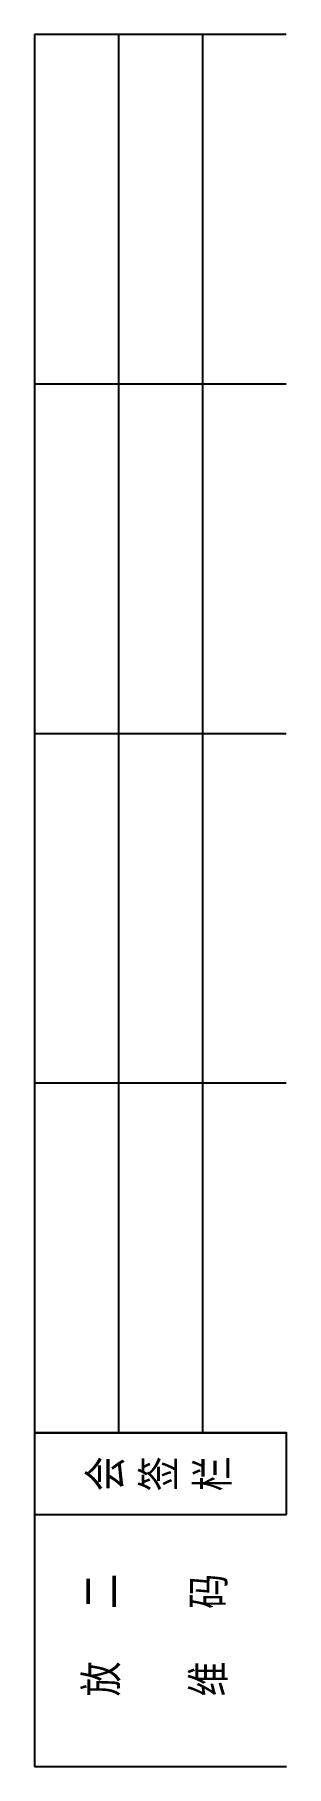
# Model space of a CAD drawing. Extents: x 899 to 1768, y 184 to 583.
# Drawn here: x 898.6 to 916.6, y 459.6 to 583.4 of the extents above.
import ezdxf

# ---------------------------------------------------------------- set-up
doc = ezdxf.new("R2010")
doc.units = 0
doc.header["$LTSCALE"] = 0.125
doc.styles.add('统一文字', font='', dxfattribs={"width": 0.8})
doc.styles.get('统一文字').set_extended_font_data('SimSun')

msp = doc.modelspace()

# ---------------------------------------------------------------- linework, layer by layer
at = {"color": 7}
for p, q in [((898.62, 583.42), (898.62, 483.42)), ((916.62, 583.42), (898.62, 583.42)), ((904.62, 583.42), (904.62, 483.42)), ((910.62, 583.42), (910.62, 483.42)), ((916.62, 558.42), (898.62, 558.42)), ((916.62, 533.42), (898.62, 533.42)), ((916.62, 508.42), (898.62, 508.42)), ((916.62, 483.42), (898.62, 483.42))]:
    msp.add_line(p, q, dxfattribs=at)
at = {"color": 7, "linetype": 'Continuous', "lineweight": -3}
for p, q in [((898.62, 483.42), (898.62, 477.57)), ((916.63, 477.57), (916.63, 483.42)), ((898.62, 477.57), (916.63, 477.57)), ((898.62, 477.57), (898.62, 459.56)), ((898.62, 459.56), (916.63, 459.56))]:
    msp.add_line(p, q, dxfattribs=at)
msp.add_lwpolyline([(898.62, 483.42), (916.63, 483.42), (916.63, 483.42), (898.62, 483.42)], close=True, dxfattribs=at)

# ---------------------------------------------------------------- texts
at = {"color": 7, "char_height": 2.3, "attachment_point": 5, "rotation": 90, "style": '统一文字'}
for s, insert, width in [('{\\fNSimSun|b0|i0|c134|p49;会\\P签\\P栏}', (907.62, 480.49), 5.8443), ('{\\fNSimSun|b0|i0|c134|p49;放   二\\P\\P维   码}', (907.33, 468.95), 12.5939)]:
    msp.add_mtext(s, dxfattribs=dict(at, insert=insert, width=width))

doc.saveas('drawing.dxf')
